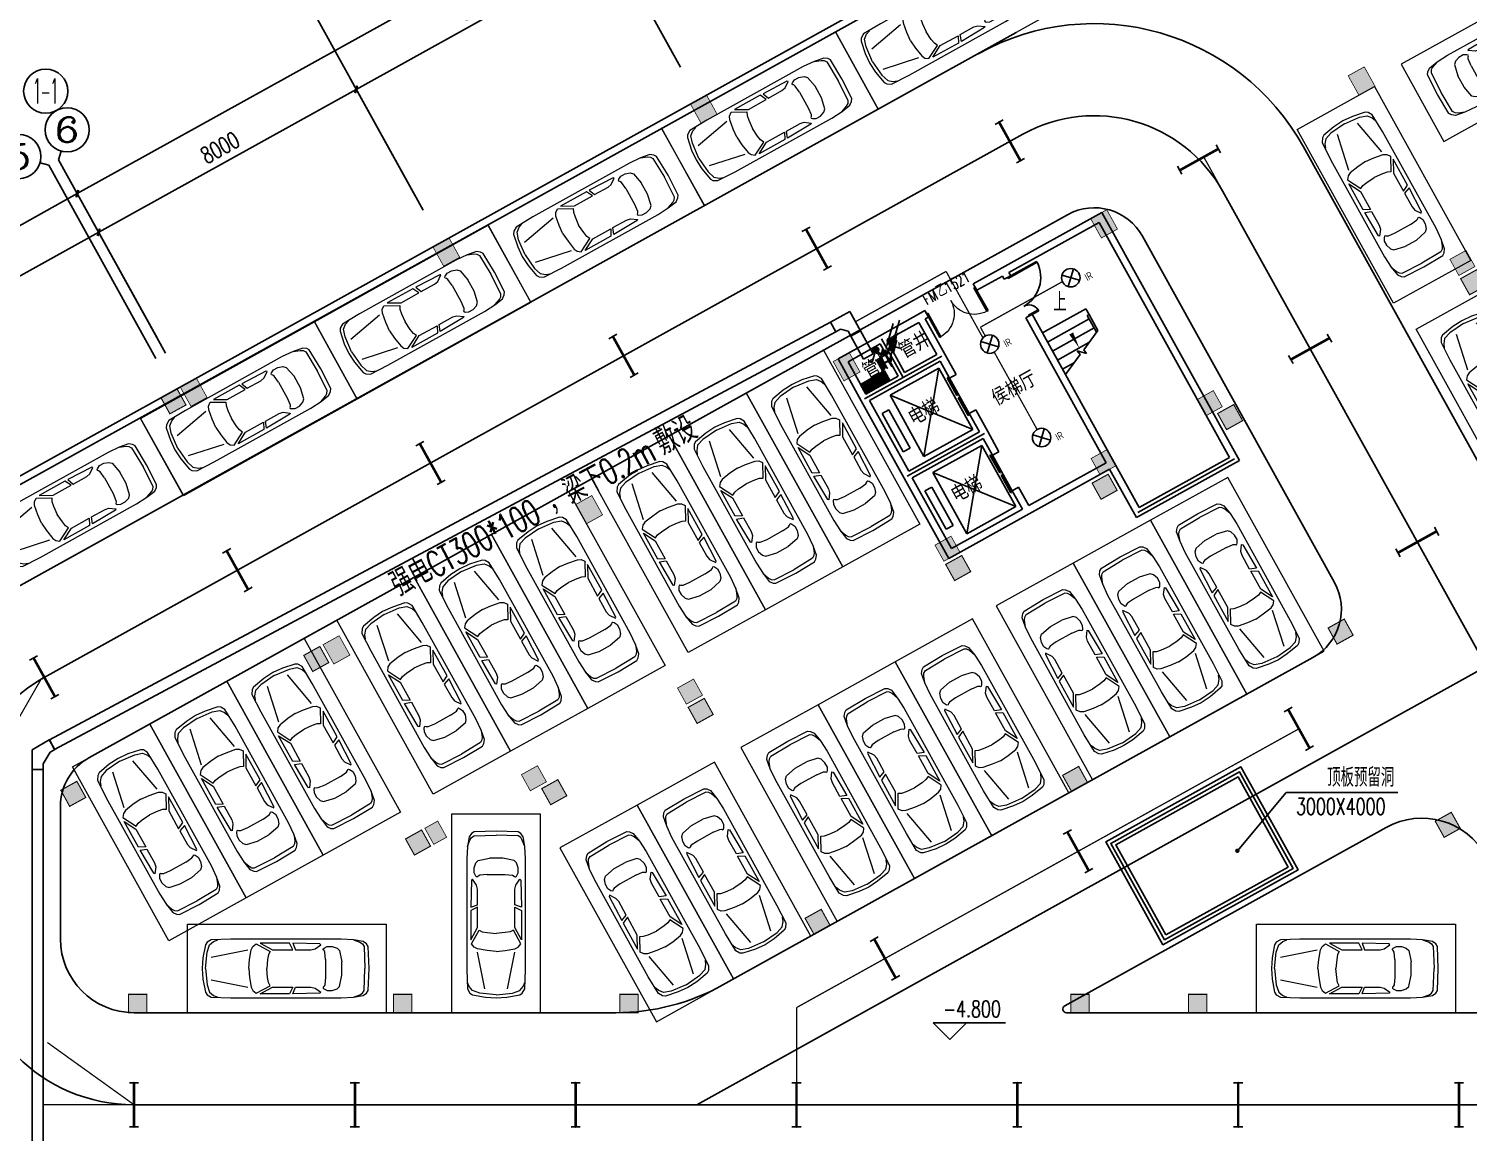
# Model space of a CAD drawing. Extents: x -6243262 to 3079315, y -2914302 to 172723.
# Drawn here: x -2163559 to -2124449, y -992844 to -962881 of the extents above; entities that cross this region are included whole.
import ezdxf
from ezdxf.enums import TextEntityAlignment as Align

# ---------------------------------------------------------------- set-up
doc = ezdxf.new("R2010")
doc.units = 0
doc.header["$LTSCALE"] = 1000
for name, color, linetype in [('0-柱2', 6, 'Continuous'), ('0-柱网', 2, 'Continuous'), ('AXIS_TEXT', 7, 'Continuous'), ('CABLETRAY', 4, 'Continuous'), ('DOOR_FIRE_TEXT', 7, 'Continuous'), ('EQUIP-插座', 3, 'Continuous'), ('EQUIP-照明', 3, 'Continuous'), ('EQUIP-箱柜', 3, 'Continuous'), ('LWIRE', 4, 'Continuous'), ('TEL_TEXT', 7, 'Continuous'), ('WIRE-照明', 1, 'Continuous')]:
    doc.layers.add(name, color=color, linetype=linetype)
doc.layers.add('车位', color=252, linetype='Continuous', lineweight=5)
doc.styles.add('-宋体', font='', dxfattribs={"width": 0.8})
doc.styles.add('_TCH_AXIS', font='COMPLEX', dxfattribs={"bigfont": 'GBCBIG'})
doc.styles.add('_TCH_DIM', font='SIMPLEX', dxfattribs={"bigfont": 'GBCBIG'})
doc.styles.add('_TCH_DIM_T3', font='SIMPLEX', dxfattribs={"width": 0.705882, "bigfont": 'GBCBIG'})
doc.styles.add('_TCH_WINDOW', font='SIMPLEX', dxfattribs={"height": 3.5, "bigfont": 'GBCBIG'})
doc.styles.add('_TEL_ATTDEF', font='gbenor', dxfattribs={"bigfont": 'gbcbig'})
doc.styles.add('_TEL_DIM', font='SIMPLEX', dxfattribs={"width": 0.8, "height": 3.5, "bigfont": 'HZTXT'})
doc.styles.add('COMPLEX', font='COMPLEX')
doc.styles.get("Standard").update_dxf_attribs({"font": 'gbenor.shx', "bigfont": 'gbcbig.shx'})
doc.styles.get('-宋体').set_extended_font_data('SimSun')
doc.dimstyles.new('_TCH_ARCH&&150', dxfattribs={"dimtxt": 446.25, "dimasz": 150, "dimexe": 375, "dimexo": 450, "dimgap": 189.375, "dimtad": 1, "dimdec": 0, "dimzin": 0, "dimdsep": 46, "dimtxsty": '_TCH_DIM_T3', "dimblk": 'ARCHTICK', "dimcen": 0.09, "dimclrt": 7, "dimazin": 2, "dimtfac": 1, "dimtdec": 0, "dimtix": 1, "dimtmove": 2, "dimatfit": 3, "dimfxl": 0, "dimtolj": 1, "dimtzin": 0, "dimarcsym": 0})

# ---------------------------------------------------------------- blocks, each defined once
blk = doc.blocks.new('chewei')
at = {"layer": '车位', "color": 0}
for p, q in [((49023, 154737), (49090, 154915)), ((49090, 154915), (49134, 154982)), ((49134, 154982), (49201, 155026)), ((49201, 155026), (49801, 155049)), ((50401, 155026), (49801, 155049)), ((50467, 154982), (50401, 155026)), ((50512, 154915), (50467, 154982)), ((50578, 154737), (50512, 154915)), ((49201, 154160), (49245, 154293)), ((49201, 154026), (49201, 154160)), ((49245, 154293), (49312, 154360)), ((49312, 154360), (49623, 154426)), ((49623, 154426), (49978, 154426)), ((50290, 154360), (49978, 154426)), ((50356, 154293), (50290, 154360)), ((50401, 154160), (50356, 154293)), ((50401, 154026), (50401, 154160)), ((49134, 153826), (49112, 153093)), ((49156, 153849), (49134, 153826)), ((49267, 153693), (49156, 153849)), ((49245, 153938), (49201, 154026)), ((49267, 153915), (49245, 153938)), ((49290, 153915), (49267, 153915)), ((49312, 153938), (49290, 153915)), ((49356, 153960), (49312, 153938)), ((49556, 153982), (49356, 153960)), ((50045, 153982), (49556, 153982)), ((50045, 153982), (50245, 153960)), ((50245, 153960), (50290, 153938)), ((50290, 153938), (50312, 153915)), ((50312, 153915), (50334, 153915)), ((50334, 153915), (50356, 153938)), ((50334, 153693), (50445, 153849)), ((50356, 153938), (50401, 154026)), ((50445, 153849), (50467, 153826)), ((50467, 153826), (50490, 153093)), ((49290, 153582), (49267, 153693)), ((49290, 153160), (49290, 153582)), ((50312, 153582), (50334, 153693)), ((50312, 153160), (50312, 153582)), ((49112, 153093), (49290, 153160)), ((49290, 153093), (49112, 153004)), ((49112, 153004), (49112, 152204)), ((49290, 152538), (49290, 153093)), ((50490, 153093), (50312, 153160)), ((50312, 153093), (50490, 153004)), ((50312, 152538), (50312, 153093)), ((50490, 153004), (50490, 152204)), ((49112, 152204), (49290, 152538)), ((50490, 152204), (50312, 152538)), ((49134, 152093), (49334, 152471)), ((49334, 152471), (49423, 152427)), ((49423, 152427), (49556, 152404)), ((49556, 152404), (49801, 152382)), ((50045, 152404), (49801, 152382)), ((50178, 152427), (50045, 152404)), ((50267, 152471), (50178, 152427)), ((50467, 152093), (50267, 152471)), ((49201, 152004), (49134, 152093)), ((49290, 151960), (49201, 152004)), ((49556, 151916), (49290, 151960)), ((49490, 150871), (49290, 151871)), ((49801, 151893), (49556, 151916)), ((49801, 151893), (50045, 151916)), ((50045, 151916), (50312, 151960)), ((50112, 150871), (50312, 151871)), ((50312, 151960), (50401, 152004)), ((50401, 152004), (50467, 152093)), ((49067, 150938), (49023, 151049)), ((50534, 150938), (50578, 151049)), ((49156, 150827), (49067, 150938)), ((49356, 150760), (49156, 150827)), ((49801, 150716), (49356, 150760)), ((49801, 150716), (50245, 150760)), ((50245, 150760), (50445, 150827)), ((50445, 150827), (50534, 150938))]:
    blk.add_line(p, q, dxfattribs=at)
for points in [[(48601, 150227), (51001, 150227), (51001, 155627), (48601, 155627)], [(50578, 154737), (50601, 154404), (50601, 151404), (50578, 150871), (50512, 150760), (50445, 150716), (50090, 150649), (49801, 150627), (49512, 150649), (49156, 150716), (49090, 150760), (49023, 150871), (49001, 151404), (49001, 154404), (49023, 154737), (49067, 155004), (49134, 155093), (49201, 155137), (49801, 155160), (50401, 155137), (50467, 155093), (50534, 155004)]]:
    blk.add_lwpolyline(points, close=True, dxfattribs=at)
blk = doc.blocks.new('0-柱2')
at = {"layer": '0-柱2'}
h = blk.add_hatch(color=0, dxfattribs=at)
h.dxf.hatch_style = 1
h.paths.add_polyline_path([(50444, 38233), (50881, 38476), (51124, 38039), (50687, 37796)])
h = blk.add_hatch(color=0, dxfattribs=at)
h.dxf.hatch_style = 1
h.paths.add_polyline_path([(15131, 34999), (15568, 35241), (15811, 34804), (15373, 34562)])
h = blk.add_hatch(color=0, dxfattribs=at)
h.dxf.hatch_style = 1
h.paths.add_polyline_path([(43842, 34571), (44279, 34814), (44521, 34377), (44084, 34134)])
h = blk.add_hatch(color=0, dxfattribs=at)
h.dxf.hatch_style = 1
h.paths.add_polyline_path([(40431, 32680), (40868, 32922), (41111, 32485), (40674, 32242)])
h = blk.add_hatch(color=0, dxfattribs=at)
h.dxf.hatch_style = 1
h.paths.add_polyline_path([(36452, 30473), (36889, 30715), (37132, 30278), (36695, 30035)])
h = blk.add_hatch(color=0, dxfattribs=at)
h.dxf.hatch_style = 1
h.paths.add_polyline_path([(46844, 28746), (47281, 28989), (47524, 28552), (47086, 28309)])
h = blk.add_hatch(color=0, dxfattribs=at)
h.dxf.hatch_style = 1
h.paths.add_polyline_path([(19011, 28003), (19448, 28245), (19691, 27808), (19254, 27566)])
h = blk.add_hatch(color=0, dxfattribs=at)
h.dxf.hatch_style = 1
h.paths.add_polyline_path([(29456, 26592), (29894, 26835), (30136, 26398), (29699, 26155)])
h = blk.add_hatch(color=0, dxfattribs=at)
h.dxf.hatch_style = 1
h.paths.add_polyline_path([(39629, 24745), (40067, 24987), (40309, 24550), (39872, 24307)])
h = blk.add_hatch(color=0, dxfattribs=at)
h.dxf.hatch_style = 1
h.paths.add_polyline_path([(12409, 24341), (12846, 24583), (13088, 24146), (12651, 23904)])
h = blk.add_hatch(color=0, dxfattribs=at)
h.dxf.hatch_style = 1
h.paths.add_polyline_path([(25477, 24385), (25915, 24628), (26157, 24191), (25720, 23948)])
h = blk.add_hatch(color=0, dxfattribs=at)
h.dxf.hatch_style = 1
h.paths.add_polyline_path([(49754, 23499), (50191, 23742), (50434, 23305), (49997, 23062)])
h = blk.add_hatch(color=0, dxfattribs=at)
h.dxf.hatch_style = 1
h.paths.add_polyline_path([(21776, 23018), (22213, 23261), (22456, 22824), (22018, 22581)])
h = blk.add_hatch(color=0, dxfattribs=at)
h.dxf.hatch_style = 1
h.paths.add_polyline_path([(32633, 20864), (33071, 21107), (33313, 20670), (32876, 20427)])
h = blk.add_hatch(color=0, dxfattribs=at)
h.dxf.hatch_style = 1
h.paths.add_polyline_path([(14250, 18800), (14750, 18800), (14750, 18300), (14250, 18300)])
h = blk.add_hatch(color=0, dxfattribs=at)
h.dxf.hatch_style = 1
h.paths.add_polyline_path([(21450, 18800), (21950, 18800), (21950, 18300), (21450, 18300)])
h = blk.add_hatch(color=0, dxfattribs=at)
h.dxf.hatch_style = 1
h.paths.add_polyline_path([(27600, 18800), (28100, 18800), (28100, 18300), (27600, 18300)])
h = blk.add_hatch(color=0, dxfattribs=at)
h.dxf.hatch_style = 1
h.paths.add_polyline_path([(39850, 18800), (40350, 18800), (40350, 18300), (39850, 18300)])
h = blk.add_hatch(color=0, dxfattribs=at)
h.dxf.hatch_style = 1
h.paths.add_polyline_path([(43050, 18800), (43550, 18800), (43550, 18300), (43050, 18300)])
at = {"layer": '0-柱2', "color": 0, "const_width": 30}
for points in [[(50444, 38233), (50881, 38476), (51124, 38039), (50687, 37796)], [(15131, 34999), (15568, 35241), (15811, 34804), (15373, 34562)], [(43842, 34571), (44279, 34814), (44521, 34377), (44084, 34134)], [(40431, 32680), (40868, 32922), (41111, 32485), (40674, 32242)], [(36452, 30473), (36889, 30715), (37132, 30278), (36695, 30035)], [(46844, 28746), (47281, 28989), (47524, 28552), (47086, 28309)], [(19011, 28003), (19448, 28245), (19691, 27808), (19254, 27566)], [(29456, 26592), (29894, 26835), (30136, 26398), (29699, 26155)], [(25477, 24385), (25915, 24628), (26157, 24191), (25720, 23948)], [(39629, 24745), (40067, 24987), (40309, 24550), (39872, 24307)], [(12409, 24341), (12846, 24583), (13088, 24146), (12651, 23904)], [(49754, 23499), (50191, 23742), (50434, 23305), (49997, 23062)], [(21776, 23018), (22213, 23261), (22456, 22824), (22018, 22581)], [(32633, 20864), (33071, 21107), (33313, 20670), (32876, 20427)], [(14250, 18800), (14750, 18800), (14750, 18300), (14250, 18300)], [(21450, 18800), (21950, 18800), (21950, 18300), (21450, 18300)], [(27600, 18800), (28100, 18800), (28100, 18300), (27600, 18300)], [(39850, 18800), (40350, 18800), (40350, 18300), (39850, 18300)], [(43050, 18800), (43550, 18800), (43550, 18300), (43050, 18300)]]:
    blk.add_lwpolyline(points, close=True, dxfattribs=at)
blk = doc.blocks.new('1#柱网')
at = {"layer": '0-柱网'}
for points in [[(494005, 93967), (494005, 93367), (494505, 93367), (494505, 93967)], [(501855, 93967), (501855, 93367), (502355, 93367), (502355, 93967)], [(509855, 93967), (509855, 93367), (510355, 93367), (510355, 93967)], [(494005, 85967), (494005, 85367), (494505, 85367), (494505, 85967)], [(501855, 85967), (501855, 85367), (502355, 85367), (502355, 85967)], [(509855, 85967), (509855, 85367), (510355, 85367), (510355, 85967)], [(517855, 85967), (517855, 85367), (518355, 85367), (518355, 85967)], [(525855, 85967), (525855, 85367), (526355, 85367), (526355, 85967)], [(494005, 80267), (494005, 79767), (494405, 79767), (494405, 80267)], [(497005, 80267), (497005, 79767), (497505, 79767), (497505, 80267)], [(501855, 80267), (501855, 79767), (502355, 79767), (502355, 80267)], [(509855, 80267), (509855, 79767), (510355, 79767), (510355, 80267)], [(514705, 80267), (514705, 79767), (515205, 79767), (515205, 80267)], [(518005, 80267), (518005, 79767), (518505, 79767), (518505, 80267)], [(525855, 80267), (525855, 79767), (526355, 79767), (526355, 80267)]]:
    blk.add_hatch(color=0, dxfattribs=at).paths.add_polyline_path(points)
at = {"layer": '0-柱网', "color": 0, "const_width": 20}
for points in [[(494005, 93967), (494005, 93367), (494505, 93367), (494505, 93967), (494005, 93967)], [(501855, 93967), (501855, 93367), (502355, 93367), (502355, 93967), (501855, 93967)], [(509855, 93967), (509855, 93367), (510355, 93367), (510355, 93967), (509855, 93967)], [(494005, 85967), (494005, 85367), (494505, 85367), (494505, 85967), (494005, 85967)], [(501855, 85967), (501855, 85367), (502355, 85367), (502355, 85967), (501855, 85967)], [(509855, 85967), (509855, 85367), (510355, 85367), (510355, 85967), (509855, 85967)], [(517855, 85967), (517855, 85367), (518355, 85367), (518355, 85967), (517855, 85967)], [(525855, 85967), (525855, 85367), (526355, 85367), (526355, 85967), (525855, 85967)], [(494005, 80267), (494005, 79767), (494405, 79767), (494405, 80267), (494005, 80267)], [(497005, 80267), (497005, 79767), (497505, 79767), (497505, 80267), (497005, 80267)], [(501855, 80267), (501855, 79767), (502355, 79767), (502355, 80267), (501855, 80267)], [(509855, 80267), (509855, 79767), (510355, 79767), (510355, 80267), (509855, 80267)], [(514705, 80267), (514705, 79767), (515205, 79767), (515205, 80267), (514705, 80267)], [(518005, 80267), (518005, 79767), (518505, 79767), (518505, 80267), (518005, 80267)], [(525855, 80267), (525855, 79767), (526355, 79767), (526355, 80267), (525855, 80267)]]:
    blk.add_lwpolyline(points, dxfattribs=at)
blk = doc.blocks.new('$DORLIB2D$00000127')
at = {"color": 0}
for points in [[(-0.533, 0.795), (-0.533, 0.69)], [(-0.033, 0.795), (-0.533, 0.795)], [(-0.033, 0.795), (-0.033, 0.69)], [(0.533, 0.795), (0.033, 0.795)], [(0.033, 0.795), (0.033, 0.69)], [(0.533, 0.795), (0.533, 0.69)], [(-0.033, 0.69), (-0.533, 0.69)], [(0.5, 0.5), (-0.5, 0.5)], [(0.533, 0.69), (0.033, 0.69)]]:
    blk.add_lwpolyline(points, dxfattribs=at)
blk = doc.blocks.new('$DorLib2D$00000225')
at = {"color": 0}
for p, q in [((0.475, -0.001), (0.475, 0.752)), ((0.475, 0.752), (0.5, 0.752)), ((0.5, -0.001), (0.5, 0.752)), ((-0.5, 0), (-0.5, 0.252)), ((-0.475, 0.252), (-0.5, 0.252)), ((-0.475, 0), (-0.475, 0.252)), ((-0.475, 0), (-0.5, 0)), ((0.475, -0.001), (0.5, -0.001))]:
    blk.add_line(p, q, dxfattribs=at)
for centre, radius, start, end in [((0.505, -0.002), 0.755, 92.2493, 179.7238), ((-0.501, 0.003), 0.251, 359.7899, 84.0974)]:
    blk.add_arc(centre, radius, start, end, dxfattribs=at)
blk = doc.blocks.new('_ArchTick')
at = {"color": 0, "linetype": 'ByBlock', "const_width": 0.4}
blk.add_lwpolyline([(-0.5, -0.5), (0.5, 0.5)], dxfattribs=at)
blk = doc.blocks.new('*D605')
at = {"layer": '0-柱网', "color": 0, "lineweight": -2, "transparency": 16777216}
for p, q in [((1370493, -1138224), (1368129, -1133961)), ((1333331, -1153690), (1368311, -1134288)), ((1335514, -1157625), (1333149, -1153362))]:
    blk.add_line(p, q, dxfattribs=at)
at = {"layer": 'Defpoints', "color": 0, "transparency": 16777216}
for p in [(1368311, -1134288), (1370712, -1138617), (1335732, -1158019)]:
    blk.add_point(p, dxfattribs=at)
at = {"layer": '0-柱网', "color": 0, "lineweight": -2, "transparency": 16777216, "xscale": 150, "yscale": 150, "zscale": 150}
for p, rotation in [((1368311, -1134288), 29.01544279745686), ((1333331, -1153690), 209.0154427974569)]:
    blk.add_blockref('_ArchTick', p, dxfattribs=dict(at, rotation=rotation))
at = {"layer": '0-柱网', "color": 7, "transparency": 16777216, "insert": (1350621, -1143629), "char_height": 446.2, "attachment_point": 5, "rotation": 29.0154, "style": '_TCH_DIM_T3'}
blk.add_mtext('\\A1;40000', dxfattribs=at)
blk = doc.blocks.new('*D606')
at = {"layer": '0-柱网', "color": 0, "lineweight": -2, "transparency": 16777216}
for p, q in [((1335514, -1157625), (1333149, -1153362)), ((1317643, -1162392), (1333331, -1153690)), ((1319825, -1166327), (1317461, -1162064))]:
    blk.add_line(p, q, dxfattribs=at)
at = {"layer": 'Defpoints', "color": 0, "transparency": 16777216}
for p in [(1333331, -1153690), (1335732, -1158019), (1320044, -1166721)]:
    blk.add_point(p, dxfattribs=at)
at = {"layer": '0-柱网', "color": 0, "lineweight": -2, "transparency": 16777216, "xscale": 150, "yscale": 150, "zscale": 150}
for p, rotation in [((1333331, -1153690), 29.01544279745711), ((1317643, -1162392), 209.0154427974571)]:
    blk.add_blockref('_ArchTick', p, dxfattribs=dict(at, rotation=rotation))
at = {"layer": '0-柱网', "color": 7, "transparency": 16777216, "insert": (1325287, -1157680), "char_height": 446.2, "attachment_point": 5, "rotation": 29.0154, "style": '_TCH_DIM_T3'}
blk.add_mtext('\\A1;17940', dxfattribs=at)
blk = doc.blocks.new('*D611')
at = {"layer": '0-柱网', "color": 0, "lineweight": -2, "transparency": 16777216}
for p, q in [((1351604, -1148701), (1349822, -1145487)), ((1347905, -1146979), (1350004, -1145815)), ((1349506, -1149865), (1347723, -1146651))]:
    blk.add_line(p, q, dxfattribs=at)
at = {"layer": 'Defpoints', "color": 0, "transparency": 16777216}
for p in [(1350004, -1145815), (1351823, -1149094), (1349724, -1150258)]:
    blk.add_point(p, dxfattribs=at)
at = {"layer": '0-柱网', "color": 0, "lineweight": -2, "transparency": 16777216, "xscale": 150, "yscale": 150, "zscale": 150}
for p, rotation in [((1350004, -1145815), 29.01544279745487), ((1347905, -1146979), 209.0154427974549)]:
    blk.add_blockref('_ArchTick', p, dxfattribs=dict(at, rotation=rotation))
at = {"layer": '0-柱网', "color": 7, "transparency": 16777216, "insert": (1348754, -1146036), "char_height": 446.2, "attachment_point": 5, "rotation": 29.0154, "style": '_TCH_DIM_T3'}
blk.add_mtext('\\A1;2400', dxfattribs=at)
blk = doc.blocks.new('*D612')
at = {"layer": '0-柱网', "color": 0, "lineweight": -2, "transparency": 16777216}
for p, q in [((1349506, -1149865), (1347723, -1146651)), ((1340909, -1150859), (1347905, -1146979)), ((1342510, -1153745), (1340727, -1150531))]:
    blk.add_line(p, q, dxfattribs=at)
at = {"layer": 'Defpoints', "color": 0, "transparency": 16777216}
for p in [(1347905, -1146979), (1349724, -1150258), (1342728, -1154139)]:
    blk.add_point(p, dxfattribs=at)
at = {"layer": '0-柱网', "color": 0, "lineweight": -2, "transparency": 16777216, "xscale": 150, "yscale": 150, "zscale": 150}
for p, rotation in [((1347905, -1146979), 29.01544279745719), ((1340909, -1150859), 209.0154427974572)]:
    blk.add_blockref('_ArchTick', p, dxfattribs=dict(at, rotation=rotation))
at = {"layer": '0-柱网', "color": 7, "transparency": 16777216, "insert": (1344207, -1148558), "char_height": 446.2, "attachment_point": 5, "rotation": 29.0154, "style": '_TCH_DIM_T3'}
blk.add_mtext('\\A1;8000', dxfattribs=at)
blk = doc.blocks.new('*D613')
at = {"layer": '0-柱网', "color": 0, "lineweight": -2, "transparency": 16777216}
for p, q in [((1342510, -1153745), (1340727, -1150531)), ((1333913, -1154740), (1340909, -1150859)), ((1335514, -1157625), (1333731, -1154412))]:
    blk.add_line(p, q, dxfattribs=at)
at = {"layer": 'Defpoints', "color": 0, "transparency": 16777216}
for p in [(1340909, -1150859), (1342728, -1154139), (1335732, -1158019)]:
    blk.add_point(p, dxfattribs=at)
at = {"layer": '0-柱网', "color": 0, "lineweight": -2, "transparency": 16777216, "xscale": 150, "yscale": 150, "zscale": 150}
for p, rotation in [((1340909, -1150859), 29.01544279745653), ((1333913, -1154740), 209.0154427974565)]:
    blk.add_blockref('_ArchTick', p, dxfattribs=dict(at, rotation=rotation))
at = {"layer": '0-柱网', "color": 7, "transparency": 16777216, "insert": (1337211, -1152439), "char_height": 446.2, "attachment_point": 5, "rotation": 29.0154, "style": '_TCH_DIM_T3'}
blk.add_mtext('\\A1;8000', dxfattribs=at)
blk = doc.blocks.new('*D614')
at = {"layer": '0-柱网', "color": 0, "lineweight": -2, "transparency": 16777216}
for p, q in [((1335514, -1157625), (1333731, -1154412)), ((1326917, -1158620), (1333913, -1154740)), ((1328518, -1161506), (1326735, -1158292))]:
    blk.add_line(p, q, dxfattribs=at)
at = {"layer": 'Defpoints', "color": 0, "transparency": 16777216}
for p in [(1333913, -1154740), (1335732, -1158019), (1328736, -1161899)]:
    blk.add_point(p, dxfattribs=at)
at = {"layer": '0-柱网', "color": 0, "lineweight": -2, "transparency": 16777216, "xscale": 150, "yscale": 150, "zscale": 150}
for p, rotation in [((1333913, -1154740), 29.01544279745712), ((1326917, -1158620), 209.0154427974571)]:
    blk.add_blockref('_ArchTick', p, dxfattribs=dict(at, rotation=rotation))
at = {"layer": '0-柱网', "color": 7, "transparency": 16777216, "insert": (1330215, -1156319), "char_height": 446.2, "attachment_point": 5, "rotation": 29.0154, "style": '_TCH_DIM_T3'}
blk.add_mtext('\\A1;8000', dxfattribs=at)
blk = doc.blocks.new('_AXISO')
at = {"color": 0}
blk.add_circle((0, 0), 0.5, dxfattribs=at)
at = {"layer": 'AXIS_TEXT', "color": 0, "style": 'COMPLEX', "width": 1.041667}
blk.add_attdef('A', text='', height=0.56, dxfattribs=at).set_placement((-0.25, -0.28), (0.25, -0.28), align=Align.FIT)
blk = doc.blocks.new('$DorLib2D$00000002')
at = {"color": 0}
for p, q in [((-0.5, 0), (-0.5, 0.4875)), ((-0.475, 0.4875), (-0.5, 0.4875)), ((-0.475, 0), (-0.475, 0.4875)), ((0.475, 0), (0.475, 0.4875)), ((0.475, 0.4875), (0.5, 0.4875)), ((0.5, 0), (0.5, 0.4875)), ((-0.5, 0), (-0.475, 0)), ((0.5, 0), (0.475, 0))]:
    blk.add_line(p, q, dxfattribs=at)
at = {"color": 0, "lineweight": 13}
for centre, start, end in [((-0.4875, 0), 0, 88.53072), ((0.4875, 0), 91.46928, 180)]:
    blk.add_arc(centre, 0.4875, start, end, dxfattribs=at)
blk = doc.blocks.new('$equip$00001159')
for p, q in [((-1.2, 0.25), (-1.2, -0.25)), ((-1.2, 0), (1.2, 0)), ((1.2, 0.25), (1.2, -0.25))]:
    blk.add_line(p, q)
at = {"const_width": 0.14}
blk.add_lwpolyline([(-1.2, 0), (1.2, 0)], dxfattribs=at)
at = {"layer": 'EQUIP-照明'}
for p in [(-1.2, 0), (0, 0), (1.2, 0)]:
    blk.add_point(p, dxfattribs=at)
at = {"layer": 'EQUIP-照明', "flags": 9}
blk.add_attdef('A', (0, 0), '', height=0.00002, dxfattribs=at)
blk = doc.blocks.new('*X33')
at = {"color": 0}
for p, q in [((-250, 33), (-83, 200)), ((-250, 68), (-118, 200)), ((-250, 104), (-154, 200)), ((-250, 139), (-189, 200)), ((-250, 174), (-224, 200)), ((-247, 0), (-47, 200)), ((-212, 0), (-12, 200)), ((-177, 0), (23, 200)), ((-141, 0), (59, 200)), ((-106, 0), (94, 200)), ((-71, 0), (129, 200)), ((-35, 0), (165, 200)), ((0, 0), (200, 200)), ((35, 0), (235, 200)), ((71, 0), (250, 179)), ((106, 0), (250, 144)), ((141, 0), (250, 109)), ((177, 0), (250, 73)), ((212, 0), (250, 38)), ((247, 0), (250, 3))]:
    blk.add_line(p, q, dxfattribs=at)
blk = doc.blocks.new('$equip$00002943')
for p, q in [((-0.75, 0.6), (-0.75, 0)), ((0.75, 0.6), (-0.75, 0.6)), ((-0.75, 0), (0.75, 0)), ((0.75, 0), (0.75, 0.6))]:
    blk.add_line(p, q)
for points, const_width in [([(-0.75, 0.3), (0.75, 0.3)], 0.6), ([(-0.75, 0.6), (-0.75, 0), (0.75, 0), (0.75, 0.6), (-0.75, 0.6), (-0.75, 0)], 0.04)]:
    blk.add_lwpolyline(points, dxfattribs=dict(const_width=const_width))
for p in [(-0.75, 0.3), (0, 0.6), (0, 0), (0.75, 0.3)]:
    blk.add_point(p)
at = {"xscale": 0.00300000000061118, "yscale": 0.00300000000061118, "zscale": 0.00300000000061118}
blk.add_blockref('*X33', (0, 0), dxfattribs=at)
at = {"color": 7, "style": '_TEL_DIM', "flags": 1}
for tag in ['A', 'REMARK']:
    blk.add_attdef(tag, text='', height=0.00002, dxfattribs=at).set_placement((0, 0), align=Align.MIDDLE_CENTER)
blk = doc.blocks.new('$equip$00001962')
for p, q in [((0.147, 0.356), (0.625, 0.833)), ((0.625, 0.833), (0.766, 0.692))]:
    blk.add_line(p, q)
blk.add_circle((0, 0.208), 0.208)
for p in [(-0.208, 0.208), (0, 0.417), (0, 0), (0.208, 0.208)]:
    blk.add_point(p)
for points in [[(-0.18, 0.313), (0.18, 0.313), (-0.208, 0.208), (0.208, 0.208)], [(-0.18, 0.104), (0.18, 0.104), (-0.208, 0.208), (0.208, 0.208)], [(-0.104, 0.389), (0.104, 0.389), (-0.18, 0.313), (0.18, 0.313)], [(-0.104, 0.028), (0.104, 0.028), (-0.18, 0.104), (0.18, 0.104)], [(0, 0.417), (0, 0.417), (-0.104, 0.389), (0.104, 0.389)], [(0, 0), (0, 0), (-0.104, 0.028), (0.104, 0.028)]]:
    blk.add_solid(points)
at = {"layer": 'TEL_TEXT', "style": '_TEL_DIM', "flags": 1}
blk.add_attdef('A', text='', height=0.00002, dxfattribs=at).set_placement((0, 0), align=Align.MIDDLE_CENTER)
blk = doc.blocks.new('$equip$00001154')
for p, q in [((-0.283, 0.566), (0.283, 0)), ((-0.283, 0), (0.283, 0.566)), ((-0.283, 0), (0.283, 0))]:
    blk.add_line(p, q)
for p in [(-0.283, 0.566), (0, 0), (0.283, 0.566)]:
    blk.add_point(p)
blk.add_solid([(0.283, 0), (0, 0.283), (-0.283, 0)])
at = {"color": 7, "style": '_TEL_DIM', "flags": 1}
for tag in ['A', 'REMARK']:
    blk.add_attdef(tag, text='', height=0.00002, dxfattribs=at).set_placement((0, 0), align=Align.MIDDLE_CENTER)
blk = doc.blocks.new('$TelecSys$00000078')
for p, q in [((1.15, 1.15), (0.55, 0.55)), ((0.104, 0.104), (0.104, 0.104)), ((-0.104, -0.104), (-0.104, -0.104))]:
    blk.add_line(p, q)
at = {"const_width": 0.142}
blk.add_lwpolyline([(-0.071, 0, 1), (0.071, 0, 1)], format="xyb", close=True, dxfattribs=at)
blk.add_solid([(0.62, 0.48), (0.48, 0.62), (0.1, 0.1)])
at = {"width": 0.8, "flags": 9}
blk.add_attdef('A', (0, 0), '', height=0.00002, dxfattribs=at)
blk = doc.blocks.new('$equip$00002530')
for p, q in [((-0.354, 0.354), (0.354, -0.354)), ((0.354, 0.354), (-0.354, -0.354))]:
    blk.add_line(p, q)
at = {"const_width": 0.04}
blk.add_lwpolyline([(0, 0.5, -1), (0, -0.5, -1), (0, 0.5, -2.479085)], format="xyb", dxfattribs=at)
blk.add_circle((0, 0), 0.5)
for p in [(-0.5, 0), (0, 0.5), (0.5, 0), (0, -0.5)]:
    blk.add_point(p)
at = {"color": 7, "style": '_TEL_DIM', "flags": 1}
blk.add_attdef('A', text='', height=0.00002, dxfattribs=at).set_placement((0, 0), align=Align.MIDDLE_CENTER)
at = {"color": 7, "style": '_TEL_DIM'}
blk.add_attdef('$TEXT$', text='', height=0.4, dxfattribs=at).set_placement((0.887, -0.396), align=Align.MIDDLE_CENTER)
blk = doc.blocks.new('$TelecSys$00000079')
for p, q in [((0.7, 0.7), (0, 0)), ((0.104, 0.104), (0.104, 0.104)), ((-0.104, -0.104), (-0.104, -0.104))]:
    blk.add_line(p, q)
at = {"const_width": 0.142}
blk.add_lwpolyline([(-0.071, 0, 1), (0.071, 0, 1)], format="xyb", close=True, dxfattribs=at)
blk.add_solid([(0.63, 0.77), (0.77, 0.63), (1.15, 1.15)])
at = {"width": 0.8, "flags": 9}
blk.add_attdef('A', (0, 0), '', height=0.00002, dxfattribs=at)
blk = doc.blocks.new('$equip$00001240')
for p, q in [((-0.5, 1.05), (-0.7, 1.05)), ((-0.5, 1.05), (-0.5, 1)), ((-0.5, 1), (0.5, 1)), ((-0.5, 0.5), (0.5, 0.5)), ((0, 0.5), (0, 0)), ((0.5, 1.05), (0.7, 1.05)), ((0.5, 1.05), (0.5, 1))]:
    blk.add_line(p, q)
blk.add_arc((0, 1), 0.5, 180, 0)
for points in [[(0.43, 0.75), (-0.43, 0.75), (0.5, 1), (-0.5, 1)], [(0.25, 0.57), (-0.25, 0.57), (0.43, 0.75), (-0.43, 0.75)], [(0, 0.5), (0, 0.5), (0.25, 0.57), (-0.25, 0.57)]]:
    blk.add_solid(points)
at = {"layer": 'EQUIP-照明'}
for p in [(-0.5, 0.5), (0, 1), (0, 0), (0.5, 0.5)]:
    blk.add_point(p, dxfattribs=at)
at = {"layer": 'EQUIP-照明', "flags": 9}
blk.add_attdef('A', (0, 0), '', height=0.00002, dxfattribs=at)
blk = doc.blocks.new('345634')
at = {"layer": '0-柱网', "color": 8}
for p, q in [((1371196.6, -1139491.7), (1327725.6, -1163603.4)), ((1371293.6, -1139666.6), (1327874.1, -1163749.7)), ((1349723.8, -1150258.3), (1346813.5, -1145011.4)), ((1342727.9, -1154138.7), (1339817.6, -1148891.7)), ((1358843.5, -1149316.6), (1331138.1, -1164683.8)), ((1359022.6, -1152076.1), (1332350.7, -1166870)), ((1332890.1, -1152533.2), (1332821.7, -1152772.1)), ((1366647, -1152421.3), (1378793.3, -1174319.9)), ((1332320.4, -1152849.2), (1332559.4, -1152917.6)), ((1335469.6, -1158164.5), (1332559.4, -1152917.6)), ((1335732, -1158019), (1332821.7, -1152772.1)), ((1364460.8, -1153633.9), (1378215.3, -1178431.9)), ((1360235.2, -1154262.3), (1333646.6, -1169010)), ((1361172.6, -1154199.8), (1358461.6, -1155703.5)), ((1361094.7, -1154471.7), (1358646.1, -1155829.9)), ((1364635.5, -1160855.5), (1361094.7, -1154471.7)), ((1364907.4, -1160933.4), (1361172.6, -1154199.8)), ((1362274.5, -1154846.5), (1367488.8, -1164247.2)), ((1358461.6, -1155703.5), (1357674.6, -1156140)), ((1357771.6, -1156314.9), (1358471.2, -1155926.9)), ((1358471.2, -1155926.9), (1358519.7, -1156014.3)), ((1358519.7, -1156014.3), (1358694.6, -1155917.3)), ((1358694.6, -1155917.3), (1358646.1, -1155829.9)), ((1357674.6, -1156140), (1357771.6, -1156314.9)), ((1356362.9, -1156867.6), (1356188, -1156964.6)), ((1356459.9, -1157042.5), (1356362.9, -1156867.6)), ((1360738.6, -1156819.1), (1359558, -1157473.9)), ((1360738.6, -1156819.1), (1360821, -1156967.7)), ((1356188, -1156964.6), (1355138.6, -1157546.6)), ((1356197.5, -1157188), (1355323, -1157673)), ((1356682.6, -1158062.5), (1356197.5, -1157188)), ((1356372.4, -1157091), (1356459.9, -1157042.5)), ((1356906, -1158052.9), (1356372.4, -1157091)), ((1359276.7, -1156966.7), (1359101.8, -1157063.7)), ((1359101.8, -1157063.7), (1361284.5, -1160998.9)), ((1361507.9, -1160989.3), (1359276.7, -1156966.7)), ((1360821.9, -1157093), (1359693.8, -1157718.8)), ((1360821, -1156967.7), (1360768.5, -1156996.9)), ((1360768.5, -1156996.9), (1361022.8, -1157455.3)), ((1360821, -1156967.7), (1361061.8, -1157401.8)), ((1360821, -1156967.7), (1361061.8, -1157401.8)), ((1355138.6, -1157546.6), (1354001.8, -1158177.2)), ((1355769.1, -1158683.5), (1355187.1, -1157634.1)), ((1359558, -1157473.9), (1360185.5, -1158605.2)), ((1360957.7, -1157337.9), (1359829.6, -1157963.6)), ((1360676.5, -1157930.9), (1361061.8, -1157401.8)), ((1355148.2, -1157770), (1354273.7, -1158255.1)), ((1355633.2, -1158644.5), (1355148.2, -1157770)), ((1355808.1, -1158547.5), (1355323, -1157673)), ((1356682.6, -1158062.5), (1355808.1, -1158547.5)), ((1357209.1, -1158599.5), (1356906, -1158052.9)), ((1360819.2, -1157734.9), (1359965.4, -1158208.5)), ((1360185.5, -1158605.2), (1360582.5, -1158060)), ((1360582.5, -1158060), (1360497.6, -1157955)), ((1360497.6, -1157955), (1360756.1, -1158029.4)), ((1360756.1, -1158029.4), (1360676.5, -1157930.9)), ((1354632.3, -1159314), (1354001.8, -1158177.2)), ((1354758.7, -1159129.6), (1354273.7, -1158255.1)), ((1356818.5, -1158101.4), (1354719.8, -1159265.5)), ((1356743, -1158429.2), (1355413.8, -1159166.4)), ((1356779.6, -1158237.4), (1355817.7, -1158770.9)), ((1356335.4, -1160828), (1356743, -1158429.2)), ((1357664.6, -1160090.7), (1356743, -1158429.2)), ((1356779.6, -1158237.4), (1357034.2, -1158696.5)), ((1360428, -1158272.1), (1360101.2, -1158453.3)), ((1355633.2, -1158644.5), (1354758.7, -1159129.6)), ((1355817.7, -1158770.9), (1354855.7, -1159304.5)), ((1357034.2, -1158696.5), (1357209.1, -1158599.5)), ((1355413.8, -1159166.4), (1356335.4, -1160828)), ((1357664.6, -1160090.7), (1355413.8, -1159166.4)), ((1355796.4, -1161412.8), (1354632.3, -1159314)), ((1355922.8, -1161228.3), (1354855.7, -1159304.5)), ((1355385.9, -1159559.3), (1355197.8, -1159663.6)), ((1355963.1, -1160600), (1355385.9, -1159559.3)), ((1357742.7, -1159561.4), (1357567.8, -1159658.4)), ((1358070.1, -1160151.7), (1357742.7, -1159561.4)), ((1355197.8, -1159663.6), (1355775.1, -1160704.2)), ((1357567.8, -1159658.4), (1357846.7, -1160161.2)), ((1357982.6, -1160200.2), (1355883.9, -1161364.3)), ((1357846.7, -1160161.2), (1355922.8, -1161228.3)), ((1357943.7, -1160336.1), (1356019.8, -1161403.2)), ((1356335.4, -1160828), (1357664.6, -1160090.7)), ((1357943.7, -1160336.1), (1358198.3, -1160795.3)), ((1358373.2, -1160698.2), (1358070.1, -1160151.7)), ((1355775.1, -1160704.2), (1355963.1, -1160600)), ((1357907.1, -1160527.9), (1356577.9, -1161265.2)), ((1357499.5, -1162926.7), (1357907.1, -1160527.9)), ((1358828.7, -1162189.5), (1357907.1, -1160527.9)), ((1358198.3, -1160795.3), (1358373.2, -1160698.2)), ((1361284.5, -1160998.9), (1359185.7, -1162163)), ((1361381.5, -1161173.8), (1359195.3, -1162386.4)), ((1362109, -1162485.5), (1361381.5, -1161173.8)), ((1362186.9, -1162213.6), (1361507.9, -1160989.3)), ((1364907.4, -1160933.4), (1362109, -1162485.5)), ((1364771.5, -1160894.4), (1362148, -1162349.6)), ((1364635.5, -1160855.5), (1362186.9, -1162213.6)), ((1357009, -1163599), (1355796.4, -1161412.8)), ((1357086.9, -1163327.1), (1356019.8, -1161403.2)), ((1356577.9, -1161265.2), (1357499.5, -1162926.7)), ((1358828.7, -1162189.5), (1356577.9, -1161265.2)), ((1356550, -1161658.1), (1356362, -1161762.4)), ((1356362, -1161762.4), (1356939.2, -1162803)), ((1357127.2, -1162698.7), (1356550, -1161658.1)), ((1358906.8, -1161660.2), (1358731.9, -1161757.2)), ((1358731.9, -1161757.2), (1359010.8, -1162260)), ((1359185.7, -1162163), (1358906.8, -1161660.2)), ((1359010.8, -1162260), (1357086.9, -1163327.1)), ((1357499.5, -1162926.7), (1358828.7, -1162189.5)), ((1356939.2, -1162803), (1357127.2, -1162698.7)), ((1359195.3, -1162386.4), (1357009, -1163599)), ((1371615.2, -1166532.6), (1350161.9, -1178431.9)), ((1366904.6, -1166286.5), (1350872.7, -1175178.8)), ((1364851.4, -1171533.1), (1366177, -1169950.5)), ((1366177, -1169950.5), (1369214.2, -1169950.5)), ((1332874.1, -1170321.8), (1332874.1, -1173931.9)), ((1360161.3, -1175744.4), (1368892.6, -1170901.5)), ((1334874.1, -1175931.9), (1347962.5, -1175931.9)), ((1371422.5, -1175931.9), (1360209.8, -1175931.9)), ((1357039.1, -1176659.5), (1356589.1, -1176209.5)), ((1356589.1, -1176209.5), (1358553.9, -1176209.5)), ((1357039.1, -1176659.5), (1357489.1, -1176209.5)), ((1380073.5, -1178431.9), (1334874.1, -1178431.9))]:
    blk.add_line(p, q, dxfattribs=at)
blk.add_lwpolyline([(1360080.4, -1157024.1, 0, 0, 0), (1360555.7, -1157881.1, 0, 120, 0), (1360337.4, -1157487.5, 0, 0, 0)], format="xyseb", dxfattribs=at)
for points in [[(1362829.6, -1174092.9), (1366502.4, -1172055.7), (1364950.3, -1169257.3), (1361277.4, -1171294.5)], [(1362868.5, -1173956.9), (1366366.5, -1172016.8), (1364911.3, -1169393.3), (1361413.4, -1171333.5)], [(1362907.5, -1173821), (1366230.5, -1171977.8), (1364872.4, -1169529.2), (1361549.3, -1171372.4)]]:
    blk.add_lwpolyline(points, close=True, dxfattribs=at)
at = {"layer": '0-柱网', "color": 8, "const_width": 60}
blk.add_lwpolyline([(1364832.1, -1171556.1, 1), (1364870.6, -1171510.1, 1)], format="xyb", close=True, dxfattribs=at)
at = {"layer": '0-柱网', "color": 8}
blk.add_circle((1332473.3, -1150907), 600, dxfattribs=at)
for centre, radius, start, end in [((1360962.8, -1155574), 6500, 29.01544, 119.01544), ((1360962.8, -1155574), 4000, 29.01544, 119.01544), ((1360962.8, -1155574), 1500, 29.01544, 119.01544), ((1366177, -1164974.8), 1500, 299.01544, 29.01544), ((1334374.1, -1170321.8), 4000, 119.01544, 180), ((1334374.1, -1170321.8), 1500, 119.01544, 180), ((1369862.7, -1172650.5), 2000, 29.01544, 119.01544), ((1334874.1, -1173931.9), 7000, 180, 270), ((1334874.1, -1173931.9), 4500, 180, 270), ((1334874.1, -1173931.9), 2000, 180, 270), ((1347962.5, -1169931.9), 6000, 270, 299.01544), ((1360209.8, -1175831.9), 100, 119.01544, 270)]:
    blk.add_arc(centre, radius, start, end, dxfattribs=at)
for name, p, rotation in [('1#柱网', (949705.9, -1480730.1), 29.01544279361993), ('chewei', (1530130.3, -1119290.4), 119.0154427935201), ('chewei', (1395477.6, -1322226.3), 29.01544279410085), ('chewei', (1393378.8, -1323390.4), 29.01544279410085), ('chewei', (1391280.1, -1324554.5), 29.01544279410085), ('chewei', (1388543.4, -1326072.4), 29.01544279410085), ('chewei', (1386444.7, -1327236.5), 29.01544279410085), ('chewei', (1384345.9, -1328400.6), 29.01544279410085), ('chewei', (1381530.8, -1329962), 29.01544279410085), ('chewei', (1379432.1, -1331126.1), 29.01544279410085)]:
    blk.add_blockref(name, p, dxfattribs=dict(at, rotation=rotation))
at = {"layer": '0-柱网', "color": 8, "xscale": -1}
for p, rotation in [((1247406.8, -1266865.1), 299.0697133545411), ((1242687.1, -1269488.8), 299.0697133545411), ((1251107.2, -1044146.9), 209.0154427927837), ((1237964.8, -1272108.1), 299.0697133545411), ((1233250.1, -1274740.7), 299.0697133545411), ((1254338.4, -1049573.7), 209.0154427927924), ((1228530.3, -1277364.4), 299.0697133545411), ((1236140.5, -1051304.8), 209.0154427941068), ((1234041.7, -1052468.9), 209.0154427941068), ((1223798.1, -1279965.8), 299.0697133545411), ((1231942.9, -1053633.1), 209.0154427941068), ((1229214.3, -1055146.5), 209.0154427941068), ((1227115.5, -1056310.6), 209.0154427941068), ((1225016.8, -1057474.7), 209.0154427941068), ((1222029, -1059131.9), 209.0154427941068), ((1219930.2, -1060296), 209.0154427941068), ((1217831.5, -1061460.1), 209.0154427941068), ((1394513.4, -1326158.6), 359.9999999997307), ((1186097.6, -1224532.6), 269.9999999997307), ((1215149.1, -1224532.6), 270.000000000844)]:
    blk.add_blockref('chewei', p, dxfattribs=dict(at, rotation=rotation))
at = {"layer": '0-柱网', "color": 8}
ref = blk.add_blockref('_AXISO', (1333055.4, -1151956.4), dxfattribs=dict(at, xscale=1200, yscale=1200, zscale=1200))
ref.add_attrib('A', '6', dxfattribs={"layer": 'AXIS_TEXT', "color": 8, "height": 678.8, "style": '_TCH_AXIS', "width": 1.5}).set_placement((1332716, -1152295.8), (1333394.8, -1152295.8), align=Align.FIT)
blk.add_blockref('0-柱2', (1320474.1, -1194231.9), dxfattribs=at)
ref = blk.add_blockref('_AXISO', (1331743.6, -1152683.9), dxfattribs=dict(at, xscale=1200, yscale=1200, zscale=1200))
ref.add_attrib('A', '5', dxfattribs={"layer": 'AXIS_TEXT', "color": 8, "height": 678.8, "style": '_TCH_AXIS', "width": 1.5}).set_placement((1331404.2, -1153023.3), (1332083, -1153023.3), align=Align.FIT)
at = {"layer": '0-柱网', "color": 8, "zscale": 200}
for name, p, xscale, yscale, rotation in [('$DorLib2D$00000225', (1358898.2, -1156490.5), 1200, -1200, 119.0154427935301), ('$DorLib2D$00000002', (1357067.2, -1156591.2), -1500, 1500, 209.0154427935275), ('$DORLIB2D$00000127', (1357388.5, -1159128.9), 1100, 200, 119.0154427935299), ('$DORLIB2D$00000127', (1358552.6, -1161227.7), 1100, 200, 119.0154427935251)]:
    blk.add_blockref(name, p, dxfattribs=dict(at, xscale=xscale, yscale=yscale, rotation=rotation))
at = {"layer": '0-柱网', "color": 7, "style": '_TCH_AXIS', "width": 0.42}
blk.add_text('1-1', height=678.82, dxfattribs=at).set_placement((1332133.9, -1151246.4), (1332812.7, -1151246.4), align=Align.FIT)
at = {"layer": '0-柱网', "color": 7, "style": '_TCH_DIM'}
blk.add_text('上', height=506.4, dxfattribs=at).set_placement((1359847.6, -1156886.3))
at = {"layer": '0-柱网', "color": 8, "style": '-宋体', "width": 0.8}
for s, p in [('管井', (1355790.3, -1158163.1)), ('管井', (1354802.9, -1158710.8)), ('侯梯厅', (1358306.9, -1159442.3)), ('电梯', (1356043.5, -1159985.4)), ('电梯', (1357204.1, -1162077.8))]:
    blk.add_text(s, height=396.52, rotation=29, dxfattribs=at).set_placement(p)
at = {"layer": '0-柱网', "color": 8, "style": '_TCH_DIM'}
blk.add_text('顶板预留洞', height=506.38, dxfattribs=at).set_placement((1367291.8, -1169793))
at = {"layer": '0-柱网', "color": 8, "style": '_TCH_DIM', "width": 0.705882}
for s, p in [('3000X4000', (1366446.7, -1170554.2)), ('-4.800', (1356858.9, -1176052))]:
    blk.add_text(s, height=446.25, dxfattribs=at).set_placement(p)
at = {"layer": 'DOOR_FIRE_TEXT', "color": 8, "style": '_TCH_WINDOW', "width": 0.705882}
for s, p in [('1521', (1356992.2, -1156398.5)), ('FM', (1356410.1, -1156721.5))]:
    blk.add_text(s, height=297.5, rotation=29.01544, dxfattribs=at).set_placement(p)
at = {"layer": 'DOOR_FIRE_TEXT', "color": 8, "style": '_TCH_WINDOW'}
blk.add_text('乙', height=337.6, rotation=29.01544, dxfattribs=at).set_placement((1356777.3, -1156517.7))
at = {"layer": '0-柱网', "color": 8}
for p1, p2, distance, picture, middle in [((1335732, -1158019), (1370711.5, -1138617.2), 4950, '*D605', (1350620.7, -1143628.7)), ((1349723.8, -1150258.3), (1351822.6, -1149094.2), 3750, '*D611', (1348754.2, -1146036.2)), ((1342727.9, -1154138.7), (1349723.8, -1150258.3), 3750, '*D612', (1344206.8, -1148558.4)), ((1335732, -1158019), (1342727.9, -1154138.7), 3750, '*D613', (1337210.9, -1152438.8)), ((1320043.6, -1166720.7), (1335732, -1158019), 4950, '*D606', (1325286.7, -1157680.4)), ((1328736.1, -1161899.4), (1335732, -1158019), 3750, '*D614', (1330215, -1156319.1))]:
    dim = blk.add_aligned_dim(p1=p1, p2=p2, distance=distance, dimstyle='_TCH_ARCH&&150', dxfattribs=at)
    dim.commit()
    dim.dimension.update_dxf_attribs({"geometry": picture, "text_midpoint": middle})

msp = doc.modelspace()

# ---------------------------------------------------------------- linework, layer by layer
at = {"layer": 'CABLETRAY'}
for p, q in [((-2141253.5, -970554), (-2141778.1, -970845.1)), ((-2140962.4, -971078.7), (-2141253.5, -970554)), ((-2162998.2, -982186.2), (-2141776.1, -970843.9)), ((-2141634.7, -971108.5), (-2162856.8, -982450.8)), ((-2141778.1, -970845.1), (-2141632.6, -971107.4)), ((-2141776.1, -970843.9), (-2141634.7, -971108.5)), ((-2141632.6, -971107.4), (-2141501.5, -971034.6)), ((-2141501.5, -971034.6), (-2141297.5, -971093.1)), ((-2141297.5, -971093.1), (-2141224.8, -971224.2)), ((-2141224.8, -971224.2), (-2140962.4, -971078.7)), ((-2141224.8, -971224.2), (-2140962.4, -971078.7)), ((-2140962.4, -971078.7), (-2140613.6, -971707.6)), ((-2140876, -971853.1), (-2141224.8, -971224.2)), ((-2140613.6, -971707.6), (-2140876, -971853.1)), ((-2163002.5, -982188.6), (-2163467.2, -982456.9)), ((-2162852.5, -982448.4), (-2163002.5, -982188.6)), ((-2162856.8, -982450.8), (-2162998.2, -982186.2)), ((-2162982.4, -982523.4), (-2162852.5, -982448.4)), ((-2163467.2, -982456.9), (-2163467.2, -982993.5)), ((-2163167.2, -982843.5), (-2162982.4, -982523.4)), ((-2163167.2, -982993.5), (-2163167.2, -982843.5)), ((-2163467.2, -982993.5), (-2163167.2, -982993.5)), ((-2163467.2, -998220.6), (-2163467.2, -982993.5)), ((-2163467.2, -982993.5), (-2163167.2, -982993.5)), ((-2163167.2, -982993.5), (-2163167.2, -998220.6))]:
    msp.add_line(p, q, dxfattribs=at)
at = {"layer": 'WIRE-照明', "linetype": 'Continuous', "const_width": 35}
for points in [[(-2163138.8, -980490.8), (-2136904.2, -965939.4)], [(-2131633.7, -966360.4), (-2120012.5, -987312.1)], [(-2141097.8, -970834.7), (-2138634.9, -969468.7)], [(-2138634.9, -969468.7), (-2137632.6, -971275.7)], [(-2137703, -970983.6), (-2135472.5, -969746.5)], [(-2137703, -970983.6), (-2137568.9, -971225.3)], [(-2140075.9, -971500.5), (-2140099.9, -971444)], [(-2140490.3, -971661.2), (-2140388.9, -971698.6)], [(-2137326.4, -971662.5), (-2136162.3, -973761.3)], [(-2165198.7, -983988.7), (-2163222.1, -980536.9)], [(-2139079.7, -987453), (-2129049.1, -981889.4)], [(-2142698.7, -989460.3), (-2139079.7, -987453)], [(-2142698.7, -991498.8), (-2142698.7, -989460.3)], [(-2163054.7, -990407.6), (-2160698.7, -992098.8)], [(-2163167.2, -992098.8), (-2160698.7, -992098.8)], [(-2160698.7, -992098.8), (-2118698.7, -992098.8)]]:
    msp.add_lwpolyline(points, dxfattribs=at)

# ---------------------------------------------------------------- block references
at = {"color": 8}
msp.add_blockref('345634', (-3495572.8, 186333), dxfattribs=at)
at = {"layer": 'EQUIP-插座', "xscale": 300, "yscale": 300, "zscale": 300, "rotation": 119.0154427935487}
msp.add_blockref('$equip$00001240', (-2140174.1, -971888.6), dxfattribs=at)
at = {"layer": 'EQUIP-照明'}
for name, p, xscale, yscale, zscale, rotation in [('$equip$00001159', (-2136904.2, -965939.4), 499.9999999999999, 499.9999999999999, 499.9999999999999, 119.015442796187), ('$equip$00001159', (-2131762.5, -966431.8), 500, 500, 500, 29.015442796187), ('$equip$00001159', (-2142151.1, -968849.7), 499.9999999999999, 499.9999999999999, 499.9999999999999, 119.015442796187), ('$equip$00001159', (-2147398, -971760), 499.9999999999999, 499.9999999999999, 499.9999999999999, 119.015442796187), ('$equip$00001962', (-2140587.2, -971527), 399.9999999999999, 399.9999999999999, 399.9999999999999, 209.0154427935118), ('$equip$00001962', (-2140169.9, -971295.6), 399.9999999999999, 399.9999999999999, 399.9999999999999, 209.0154427935118), ('$equip$00001154', (-2140121.9, -971570.5), -400, 400, 400, 299.0154427935118), ('$equip$00001159', (-2128743.4, -971571.3), 500, 500, 500, 29.015442796187), ('$equip$00001154', (-2140296.8, -971667.5), 400, 400, 400, 119.0154427935118), ('$equip$00001159', (-2152645, -974670.2), 499.9999999999999, 499.9999999999999, 499.9999999999999, 119.015442796187), ('$equip$00001159', (-2125833.1, -976818.3), 500, 500, 500, 29.015442796187), ('$equip$00001159', (-2157891.9, -977580.5), 499.9999999999999, 499.9999999999999, 499.9999999999999, 119.015442796187), ('$equip$00001159', (-2163138.8, -980490.8), 499.9999999999999, 499.9999999999999, 499.9999999999999, 119.015442796187), ('$equip$00001159', (-2129049.1, -981889.4), 499.9999999999999, 499.9999999999999, 499.9999999999999, 119.015442796187), ('$equip$00001159', (-2135049.4, -985217.5), 499.9999999999999, 499.9999999999999, 499.9999999999999, 119.015442796187), ('$equip$00001159', (-2140296.3, -988127.8), 499.9999999999999, 499.9999999999999, 499.9999999999999, 119.015442796187), ('$equip$00001159', (-2160698.7, -992098.8), 500, 500, 500, 89.99999999999999), ('$equip$00001159', (-2154698.7, -992098.8), 500, 500, 500, 90), ('$equip$00001159', (-2148698.7, -992098.8), 500, 500, 500, 90), ('$equip$00001159', (-2142698.7, -992098.8), 500, 500, 500, 90), ('$equip$00001159', (-2136698.7, -992098.8), 500, 500, 500, 90), ('$equip$00001159', (-2130698.7, -992098.8), 500, 500, 500, 90), ('$equip$00001159', (-2124698.7, -992098.8), 500, 500, 500, 90)]:
    msp.add_blockref(name, p, dxfattribs=dict(at, xscale=xscale, yscale=yscale, zscale=zscale, rotation=rotation))
ref = msp.add_blockref('$equip$00002530', (-2135246.5, -969639.8), dxfattribs=dict(at, xscale=500, yscale=500, zscale=500, rotation=29.0154427935376))
ref.add_attrib('$TEXT$', 'IR', dxfattribs={"layer": '0', "color": 7, "height": 200, "rotation": 29.01544, "style": '_TEL_ATTDEF'}).set_placement((-2134762.5, -969597.7), align=Align.MIDDLE_CENTER)
ref = msp.add_blockref('$equip$00002530', (-2137447.6, -971443.9), dxfattribs=dict(at, xscale=500, yscale=500, zscale=500, rotation=29.0154427935376))
ref.add_attrib('$TEXT$', 'IR', dxfattribs={"layer": '0', "color": 7, "height": 200, "rotation": 29.01544, "style": '_TEL_ATTDEF'}).set_placement((-2136963.7, -971401.8), align=Align.MIDDLE_CENTER)
ref = msp.add_blockref('$equip$00002530', (-2136041, -973979.9), dxfattribs=dict(at, xscale=500, yscale=500, zscale=500, rotation=29.0154427935376))
ref.add_attrib('$TEXT$', 'IR', dxfattribs={"layer": '0', "color": 7, "height": 200, "rotation": 29.01544, "style": '_TEL_ATTDEF'}).set_placement((-2135557.1, -973937.8), align=Align.MIDDLE_CENTER)
at = {"layer": 'EQUIP-箱柜', "xscale": 499.9999999999999, "yscale": 499.9999999999999, "zscale": 499.9999999999999, "rotation": 29.01544279352872}
msp.add_blockref('$equip$00002943', (-2140489.4, -972616.5), dxfattribs=at)
at = {"layer": 'LWIRE'}
for name, p, xscale, yscale, zscale, rotation in [('$TelecSys$00000078', (-2140296.8, -971667.5), 499.9999999999999, 499.9999999999999, 499.9999999999999, 29.01544279351182), ('$TelecSys$00000079', (-2140174.1, -971888.6), 500, 500, 500, 29.01544279354876), ('$TelecSys$00000078', (-2140121.9, -971570.5), 499.9999999999999, 499.9999999999999, 499.9999999999999, 29.01544279351182)]:
    msp.add_blockref(name, p, dxfattribs=dict(at, xscale=xscale, yscale=yscale, zscale=zscale, rotation=rotation))

# ---------------------------------------------------------------- texts
at = {"layer": 'TEL_TEXT', "style": '_TEL_DIM'}
for s, width, p in [('敷设', 0.8, (-2146313.3, -974489.5)), ('0.2m', 0.64, (-2147818.5, -975294)), ('，梁下', 0.8, (-2149300.2, -976085.9)), ('CT300*100', 0.64, (-2152517.5, -977805.4)), ('强电', 0.8, (-2153505.3, -978333.3))]:
    msp.add_text(s, height=700, rotation=28.12255, dxfattribs=dict(at, width=width)).set_placement(p)

doc.saveas('drawing.dxf')
